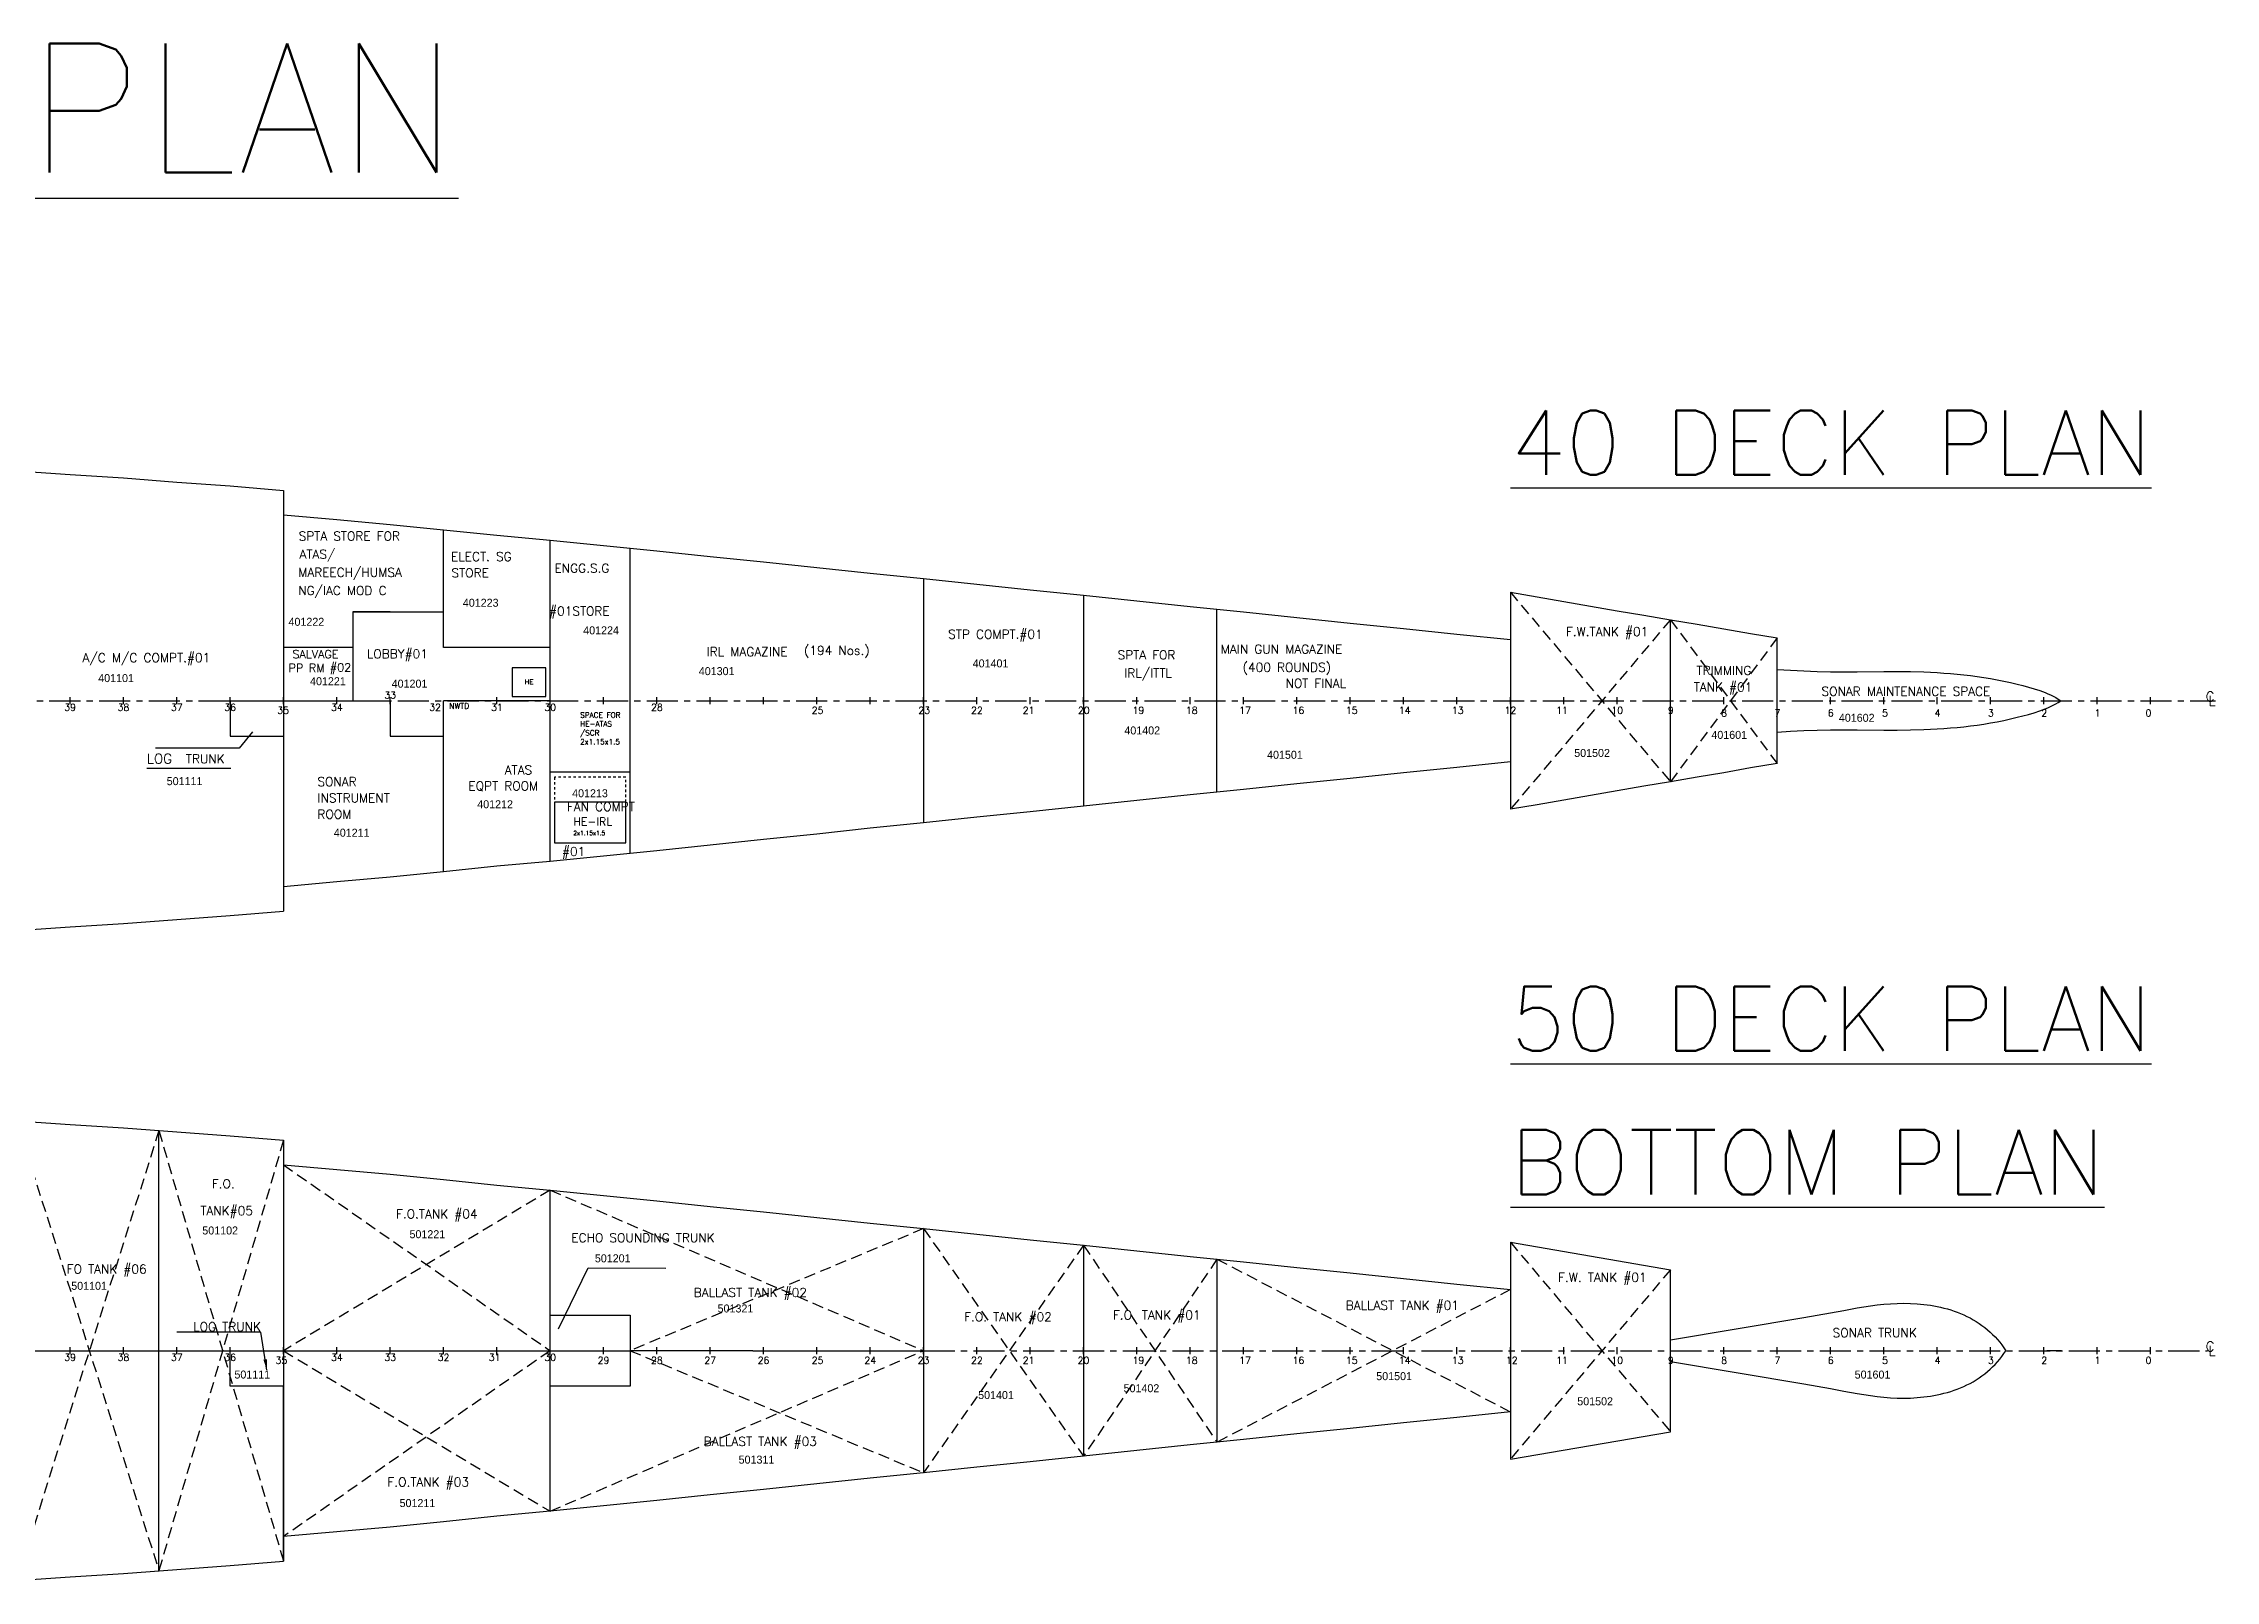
# Model space of a CAD drawing. Header units: millimetres. Extents: x 16781 to 173636, y 7910 to 52409.
# Drawn here: x 112558 to 173636, y 9167 to 52409 of the extents above; entities that cross this region are included whole.
import ezdxf
from ezdxf.enums import TextEntityAlignment as Align

# ---------------------------------------------------------------- set-up
doc = ezdxf.new("R2010")
doc.units = ezdxf.units.MM
doc.header["$LTSCALE"] = 700
doc.header["$MEASUREMENT"] = 0
for name, pattern in [('CENTER', [2, 1.25, -0.25, 0.25, -0.25]), ('DASHED', [0.75, 0.5, -0.25]), ('DOT', [0.2, 0.1, -0.1])]:
    doc.linetypes.add(name, pattern=pattern)
for name, color, linetype in [('01', 7, 'Continuous'), ('1', 2, 'Continuous'), ('3 DECK', 7, 'Continuous'), ('4 DECK', 7, 'Continuous'), ('COMPT.NOS', 4, 'Continuous'), ('COMPTNAME', 7, 'Continuous'), ('HOLD', 7, 'Continuous'), ('WATERLINES', 5, 'Continuous')]:
    doc.layers.add(name, color=color, linetype=linetype)
doc.styles.add('ROMANS', font='romans.shx', dxfattribs={"height": 150})
doc.styles.add('style1', font='romans.shx', dxfattribs={"height": 250})
doc.dimstyles.new('ISO-25', dxfattribs={"dimtxt": 2.5, "dimasz": 2.5, "dimexe": 1.25, "dimexo": 0.625, "dimtad": 1, "dimdsep": 46, "dimtxsty": 'Standard', "dimcen": 2.5, "dimadec": 0, "dimazin": 0, "dimtfac": 1, "dimtmove": 2, "dimatfit": 3, "dimfxl": 1, "dimtolj": 1, "dimtzin": 0, "dimarcsym": 0})

msp = doc.modelspace()

# ---------------------------------------------------------------- linework, layer by layer
at = {"color": 18, "true_color": 0x000000}
for p, q in [((119305, 39836), (119305, 27999)), ((123805, 35418), (123805, 38730)), ((126805, 29399), (126805, 38436)), ((137306, 37352), (137306, 30483)), ((141806, 36885), (141806, 30950)), ((153807, 36969), (153807, 30866)), ((121255, 36418), (123805, 36418)), ((145556, 31342), (145556, 36493)), ((158307, 31638), (158307, 36197)), ((161307, 32148), (161307, 35687)), ((121255, 35418), (119305, 35418)), ((121255, 35418), (121255, 33918)), ((126805, 35418), (123805, 35418)), ((113305, 33818), (113305, 34018)), ((114805, 33818), (114805, 34018)), ((116305, 33818), (116305, 34018)), ((117805, 33818), (117805, 34018)), ((117805, 33918), (119305, 33918)), ((117805, 33918), (117805, 32918)), ((119305, 33818), (119305, 34018)), ((119305, 33918), (122305, 33918)), ((120805, 33818), (120805, 34018)), ((122305, 33818), (122305, 34018)), ((122305, 33918), (122305, 32918)), ((123805, 29105), (123805, 33918)), ((126805, 33918), (123805, 33918)), ((125305, 33818), (125305, 34018)), ((126805, 33818), (126805, 34018)), ((137306, 33818), (137306, 34018)), ((138806, 33818), (138806, 34018)), ((140306, 33818), (140306, 34018)), ((141806, 33818), (141806, 34018)), ((143306, 33818), (143306, 34018)), ((144806, 33818), (144806, 34018)), ((146306, 33818), (146306, 34018)), ((117805, 32918), (119305, 32918)), ((122305, 32918), (123805, 32918)), ((119305, 21552), (119305, 9716)), ((126805, 11116), (126805, 20152)), ((137306, 19068), (137306, 12200)), ((141806, 18601), (141806, 12667)), ((153807, 18685), (153807, 12583)), ((145556, 18209), (145556, 13059)), ((158307, 13355), (158307, 17913)), ((126805, 16634), (129055, 16634)), ((129055, 16634), (129055, 14634)), ((93804, 15634), (115805, 15634)), ((115805, 15634), (119305, 15634)), ((117805, 14634), (117805, 15634)), ((119305, 15634), (126805, 15634)), ((126805, 15634), (129055, 15634)), ((132506, 15634), (129055, 15634)), ((132506, 15634), (137306, 15634)), ((169304, 15634), (168890, 15634)), ((119305, 14634), (117805, 14634)), ((119305, 9716), (119305, 14634)), ((129055, 14634), (126805, 14634))]:
    msp.add_line(p, q, dxfattribs=at)
at = {"color": 18, "linetype": 'Continuous', "true_color": 0x000000}
for p, q in [((129055, 29625), (129055, 38210)), ((128305, 33818), (128305, 34018)), ((129805, 33818), (129805, 34018)), ((131305, 33818), (131305, 34018)), ((132806, 33818), (132806, 34018)), ((134306, 33818), (134306, 34018)), ((135806, 33818), (135806, 34018)), ((147806, 33818), (147806, 34018)), ((149306, 33818), (149306, 34018)), ((150806, 33818), (150806, 34018)), ((152306, 33818), (152306, 34018)), ((153807, 33818), (153807, 34018)), ((155307, 33818), (155307, 34018)), ((156807, 33818), (156807, 34018)), ((158307, 33818), (158307, 34018)), ((159807, 33818), (159807, 34018)), ((161307, 33818), (161307, 34018)), ((162807, 33818), (162807, 34018)), ((164307, 33818), (164307, 34018)), ((165807, 33818), (165807, 34018)), ((167307, 33818), (167307, 34018)), ((168807, 33818), (168807, 34018)), ((170307, 33818), (170307, 34018)), ((171807, 33818), (171807, 34018)), ((115805, 9444), (115805, 21824)), ((113305, 15534), (113305, 15734)), ((114805, 15534), (114805, 15734)), ((116305, 15534), (116305, 15734)), ((117805, 15534), (117805, 15734)), ((119305, 15534), (119305, 15734)), ((120805, 15534), (120805, 15734)), ((122305, 15534), (122305, 15734)), ((123805, 15534), (123805, 15734)), ((125305, 15534), (125305, 15734)), ((126805, 15534), (126805, 15734)), ((128305, 15534), (128305, 15734)), ((129805, 15534), (129805, 15734)), ((131305, 15534), (131305, 15734)), ((132806, 15534), (132806, 15734)), ((134306, 15534), (134306, 15734)), ((135806, 15534), (135806, 15734)), ((137306, 15534), (137306, 15734)), ((138806, 15534), (138806, 15734)), ((140306, 15534), (140306, 15734)), ((141806, 15534), (141806, 15734)), ((143306, 15534), (143306, 15734)), ((144806, 15534), (144806, 15734)), ((146306, 15534), (146306, 15734)), ((147806, 15534), (147806, 15734)), ((149306, 15534), (149306, 15734)), ((150806, 15534), (150806, 15734)), ((152306, 15534), (152306, 15734)), ((153807, 15534), (153807, 15734)), ((155307, 15534), (155307, 15734)), ((156807, 15534), (156807, 15734)), ((158307, 15534), (158307, 15734)), ((158307, 15534), (158307, 15734)), ((158307, 15534), (158307, 15734)), ((158307, 15534), (158307, 15734)), ((159807, 15534), (159807, 15734)), ((159807, 15534), (159807, 15734)), ((161307, 15534), (161307, 15734)), ((161307, 15534), (161307, 15734)), ((162807, 15534), (162807, 15734)), ((164307, 15534), (164307, 15734)), ((165807, 15534), (165807, 15734)), ((165807, 15534), (165807, 15734)), ((167307, 15534), (167307, 15734)), ((168807, 15534), (168807, 15734)), ((170307, 15534), (170307, 15734)), ((171807, 15534), (171807, 15734))]:
    msp.add_line(p, q, dxfattribs=at)
at = {"color": 18, "linetype": 'DASHED', "lineweight": -2, "ltscale": 0.9, "true_color": 0x000000, "transparency": 33554534}
for p, q in [((153807, 36969), (158307, 31638)), ((158307, 36197), (153807, 30866)), ((158307, 36197), (161307, 32148)), ((161307, 35687), (158307, 31638)), ((111805, 22101), (115805, 9444)), ((115805, 21824), (111805, 9167)), ((115805, 21824), (119305, 9716)), ((119305, 21552), (115805, 9444)), ((119305, 20864), (126805, 15634)), ((126805, 20152), (119305, 15634)), ((126805, 20152), (137306, 15634)), ((137306, 19068), (129055, 15634)), ((137306, 19068), (141806, 12667)), ((141806, 18601), (137306, 12200)), ((141806, 18601), (145556, 13059)), ((153807, 18685), (158307, 13355)), ((145556, 18209), (141806, 12667)), ((145556, 18209), (153807, 13914)), ((158307, 17913), (153807, 12583)), ((153807, 17354), (145556, 13059)), ((119305, 15634), (126805, 11116)), ((126805, 15634), (119305, 10404)), ((126805, 11116), (137306, 15634)), ((129055, 15634), (137306, 12200))]:
    msp.add_line(p, q, dxfattribs=at)
at = {"color": 18, "linetype": 'CENTER', "true_color": 0x000000}
for p, q in [((17521, 33918), (173636, 33918)), ((137306, 15634), (173408, 15634))]:
    msp.add_line(p, q, dxfattribs=at)
at = {"layer": '01', "color": 18, "linetype": 'ByBlock', "true_color": 0x000000}
for p, q in [((126805, 31917), (129055, 31917)), ((153807, 18685), (158307, 17913)), ((153807, 12583), (158307, 13355))]:
    msp.add_line(p, q, dxfattribs=at)
msp.add_lwpolyline([(122305, 36418), (121255, 36418), (121255, 35418)], dxfattribs=at)
for points in [[(125734, 34039), (126684, 34039), (126684, 34839), (125734, 34839)], [(128930, 31067), (126930, 31067), (126930, 29917), (128930, 29917)]]:
    msp.add_lwpolyline(points, close=True, dxfattribs=at)
at = {"layer": '01', "color": 18, "linetype": 'DOT', "true_color": 0x000000}
msp.add_lwpolyline([(128930, 31067), (128930, 31767), (126930, 31767), (126930, 31067)], dxfattribs=at)
at = {"layer": '1', "color": 18, "linetype": 'Continuous', "true_color": 0x000000}
for points in [[(158307, 15938), (162057, 16563), (162432, 16630), (162807, 16698), (163182, 16769), (163557, 16837), (163744, 16868), (163931, 16896), (164119, 16921), (164307, 16941), (164494, 16956), (164682, 16966), (164869, 16970), (165057, 16966), (165246, 16955), (165434, 16936), (165621, 16910), (165807, 16876), (165903, 16855), (165999, 16832), (166094, 16807), (166189, 16779), (166282, 16749), (166375, 16716), (166467, 16680), (166557, 16641), (166646, 16599), (166734, 16554), (166820, 16506), (166904, 16455), (166986, 16401), (167067, 16344), (167146, 16284), (167222, 16222), (167296, 16157), (167368, 16089), (167438, 16019), (167504, 15947), (167568, 15872), (167629, 15795), (167687, 15716), (167742, 15634)], [(158307, 15330), (162057, 14705), (162432, 14638), (162807, 14570), (163182, 14499), (163557, 14431), (163744, 14400), (163931, 14372), (164119, 14347), (164307, 14327), (164494, 14312), (164682, 14302), (164869, 14298), (165057, 14302), (165246, 14313), (165434, 14332), (165621, 14358), (165807, 14392), (165903, 14413), (165999, 14436), (166094, 14461), (166189, 14489), (166282, 14519), (166375, 14552), (166467, 14588), (166557, 14627), (166646, 14669), (166734, 14714), (166820, 14762), (166904, 14813), (166986, 14867), (167067, 14924), (167146, 14984), (167222, 15046), (167296, 15111), (167368, 15179), (167438, 15249), (167504, 15321), (167568, 15396), (167629, 15473), (167687, 15552), (167742, 15634)]]:
    msp.add_lwpolyline(points, dxfattribs=at)
at = {"layer": '3 DECK', "color": 18, "true_color": 0x000000}
for points in [[(153807, 36969), (154557, 36842), (155307, 36712), (156057, 36582), (156807, 36451), (157557, 36323), (158307, 36197), (159057, 36071), (159807, 35941), (160557, 35809), (161307, 35687)], [(161307, 32148), (160557, 32026), (159807, 31894), (159057, 31764), (158307, 31638), (157557, 31512), (156807, 31384), (156057, 31253), (155307, 31123), (154557, 30993), (153807, 30866)]]:
    msp.add_lwpolyline(points, dxfattribs=at)
at = {"layer": '4 DECK', "color": 18, "true_color": 0x000000}
for points in [[(111805, 40385), (113305, 40282), (114805, 40184), (116305, 40070), (117805, 39961), (119305, 39836)], [(119305, 39148), (120805, 39015), (122305, 38880), (123805, 38730), (125305, 38575), (126805, 38436), (128305, 38285), (129805, 38135), (131305, 37977), (132806, 37823), (134306, 37668), (135806, 37504), (137306, 37352), (138806, 37197), (140306, 37041), (141806, 36885), (143306, 36726), (144806, 36567), (145556, 36493), (146306, 36415), (147806, 36258), (149306, 36104), (150806, 35948), (152306, 35793), (153807, 35638)], [(153807, 32197), (152306, 32042), (150806, 31887), (149306, 31731), (147806, 31577), (146306, 31420), (145556, 31342), (144806, 31268), (143306, 31109), (141806, 30950), (140306, 30794), (138806, 30638), (137306, 30483), (135806, 30331), (134306, 30167), (132806, 30012), (131305, 29858), (129805, 29700), (128305, 29550), (126805, 29399), (125305, 29260), (123805, 29105), (122305, 28955), (120805, 28820), (119305, 28687)], [(111805, 27450), (113305, 27553), (114805, 27651), (116305, 27765), (117805, 27874), (119305, 27999)]]:
    msp.add_lwpolyline(points, dxfattribs=at)
at = {"layer": 'COMPTNAME', "color": 18, "true_color": 0x000000}
for p, q in [((115463, 32024), (117826, 32024)), ((118672, 16158), (116309, 16158))]:
    msp.add_line(p, q, dxfattribs=at)
at = {"layer": 'HOLD', "color": 18, "true_color": 0x000000}
for points in [[(111805, 22101), (113305, 21998), (114805, 21900), (116305, 21786), (117805, 21677), (119305, 21552)], [(119305, 20864), (120805, 20731), (122305, 20596), (123805, 20446), (125305, 20291), (126805, 20152), (128305, 20001), (129805, 19851), (131305, 19693), (132806, 19539), (134306, 19384), (135806, 19220), (137306, 19068), (138806, 18913), (140306, 18757), (141806, 18601), (143306, 18442), (144806, 18283), (145556, 18209), (146306, 18131), (147806, 17974), (149306, 17820), (150806, 17664), (152306, 17509), (153807, 17354)], [(153807, 13914), (152306, 13759), (150806, 13604), (149306, 13448), (147806, 13294), (146306, 13137), (145556, 13059), (144806, 12985), (143306, 12826), (141806, 12667), (140306, 12511), (138806, 12355), (137306, 12200), (135806, 12048), (134306, 11884), (132806, 11729), (131305, 11575), (129805, 11417), (128305, 11267), (126805, 11116), (125305, 10977), (123805, 10822), (122305, 10672), (120805, 10537), (119305, 10404)], [(111805, 9167), (113305, 9270), (114805, 9368), (116305, 9482), (117805, 9591), (119305, 9716)]]:
    msp.add_lwpolyline(points, dxfattribs=at)
at = {"layer": 'WATERLINES', "color": 18, "true_color": 0x000000}
for points in [[(161307, 34801, 1850), (161682, 34776, 1850), (162057, 34757, 1850), (162432, 34743, 1850), (162807, 34735, 1850), (163182, 34733, 1850), (163557, 34735, 1850), (164307, 34742, 1850), (164682, 34742, 1850), (165057, 34737, 1850), (165432, 34727, 1850), (165620, 34719, 1850), (165807, 34709, 1850), (165995, 34697, 1850), (166182, 34683, 1850), (166370, 34666, 1850), (166557, 34647, 1850), (166745, 34625, 1850), (166933, 34601, 1850), (167121, 34574, 1850), (167307, 34543, 1850), (167495, 34508, 1850), (167683, 34469, 1850), (167870, 34427, 1850), (168057, 34383, 1850), (168218, 34344, 1850), (168377, 34302, 1850), (168536, 34256, 1850), (168692, 34205, 1850), (168769, 34177, 1850), (168846, 34147, 1850), (168921, 34115, 1850), (168996, 34081, 1850), (169070, 34044, 1850), (169142, 34005, 1850), (169213, 33963, 1850), (169283, 33918, 1850)], [(161307, 33035, 1850), (161682, 33059, 1850), (162057, 33078, 1850), (162432, 33092, 1850), (162807, 33100, 1850), (163182, 33102, 1850), (163557, 33100, 1850), (164307, 33093, 1850), (164682, 33093, 1850), (165057, 33098, 1850), (165432, 33109, 1850), (165620, 33116, 1850), (165807, 33126, 1850), (165995, 33138, 1850), (166182, 33153, 1850), (166370, 33169, 1850), (166557, 33188, 1850), (166745, 33210, 1850), (166933, 33234, 1850), (167121, 33261, 1850), (167307, 33292, 1850), (167495, 33327, 1850), (167683, 33366, 1850), (167870, 33408, 1850), (168057, 33452, 1850), (168218, 33491, 1850), (168377, 33533, 1850), (168536, 33579, 1850), (168692, 33630, 1850), (168769, 33658, 1850), (168846, 33688, 1850), (168921, 33720, 1850), (168996, 33754, 1850), (169070, 33791, 1850), (169142, 33830, 1850), (169213, 33872, 1850), (169283, 33918, 1850)]]:
    msp.add_polyline3d(points, dxfattribs=at)

# ---------------------------------------------------------------- texts
at = {"color": 18, "true_color": 0x000000, "style": 'ROMANS'}
for s, p in [('39', (113308, 33730)), ('38', (114808, 33730)), ('37', (116308, 33730)), ('36', (117808, 33730)), ('34', (120808, 33730)), ('33', (122308, 34075)), ('32', (123571, 33730)), ('31', (125308, 33730)), ('30', (126808, 33730)), ('28', (129808, 33730)), ('39', (113308, 15447)), ('38', (114808, 15447)), ('37', (116308, 15447)), ('36', (117808, 15447)), ('34', (120808, 15447)), ('33', (122308, 15447)), ('32', (123808, 15447)), ('31', (125245, 15447)), ('30', (126808, 15447))]:
    msp.add_text(s, height=192.5, dxfattribs=at).set_placement(p, align=Align.MIDDLE)
for s, height, p in [('35', 192.5, (119297, 33552)), ('25', 192.5, (134326, 33552)), ('23', 192.5, (137326, 33552)), ('22', 192.5, (138806, 33552)), ('21', 192.5, (140261, 33552)), ('20', 192.5, (141810, 33552)), ('19', 192.5, (143347, 33552)), ('18', 192.5, (144847, 33552)), ('17', 192.5, (146347, 33552)), ('16', 192.5, (147847, 33552)), ('15', 192.5, (149347, 33552)), ('14', 192.5, (150836, 33552)), ('13', 192.5, (152326, 33552)), ('12', 192.5, (153808, 33552)), ('11', 192.5, (155260, 33552)), ('10', 192.5, (156811, 33552)), ('9', 193, (158317, 33552)), ('8', 193, (159817, 33476)), ('7', 193, (161317, 33476)), ('6', 193, (162817, 33476)), ('5', 193, (164342, 33476)), ('4', 193, (165817, 33476)), ('3', 193, (167317, 33476)), ('2', 193, (168818, 33476)), ('1', 193, (170318, 33476)), ('0', 193, (171750, 33476)), ('C', 275, (173482, 33899)), ('L', 275, (173539, 33777)), ('C', 275, (173482, 15615)), ('35', 192.5, (119248, 15268)), ('29', 192.5, (128306, 15268)), ('28', 192.5, (129806, 15268)), ('27', 192.5, (131306, 15268)), ('26', 192.5, (132806, 15268)), ('25', 192.5, (134326, 15268)), ('24', 192.5, (135806, 15268)), ('23', 192.5, (137306, 15268)), ('22', 192.5, (138806, 15268)), ('21', 192.5, (140261, 15268)), ('20', 192.5, (141802, 15268)), ('19', 192.5, (143347, 15268)), ('18', 192.5, (144847, 15268)), ('17', 192.5, (146347, 15268)), ('16', 192.5, (147847, 15268)), ('15', 192.5, (149347, 15268)), ('14', 192.5, (150836, 15268)), ('13', 192.5, (152326, 15268)), ('12', 192.5, (153847, 15268)), ('11', 192.5, (155260, 15268)), ('10', 192.5, (156811, 15268)), ('9', 193, (158317, 15268)), ('8', 193, (159817, 15268)), ('7', 193, (161317, 15268)), ('6', 193, (162817, 15268)), ('5', 193, (164342, 15268)), ('4', 193, (165817, 15268)), ('3', 193, (167317, 15268)), ('2', 193, (168818, 15268)), ('1', 193, (170318, 15268)), ('0', 193, (171750, 15268)), ('L', 275, (173539, 15493))]:
    msp.add_text(s, height=height, dxfattribs=at).set_placement(p, align=Align.CENTER)
msp.add_text('NWTD', height=158, dxfattribs=at).set_placement((123968, 33692, 0))
at = {"color": 18, "linetype": 'Continuous', "true_color": 0x000000, "attachment_point": 1, "style": 'ROMANS'}
for s, insert, char_height, width in [('{\\L40 DECK & 50 DECK PLAN}', (57703, 52409), 3626.77, 86555.61), ('{\\L40 DECK PLAN}', (153807, 42085), 1813.38, 29951.92), ('{\\L50 DECK PLAN}', (153807, 25880), 1813.38, 29951.92), ('{\\LBOTTOM PLAN}', (153807, 21844), 1813.38, 29951.92)]:
    msp.add_mtext(s, dxfattribs=dict(at, insert=insert, char_height=char_height, width=width))
at = {"color": 18, "true_color": 0x000000, "insert": (126092, 34520), "char_height": 140, "width": 650.03, "attachment_point": 1, "style": 'ROMANS'}
msp.add_mtext('HE', dxfattribs=at)
at = {"color": 18, "true_color": 0x000000, "insert": (127459, 30630), "char_height": 120.01, "width": 1292.63, "attachment_point": 1}
msp.add_mtext('{\\Fromans.shx|c0;\\H1.875x;HE-IRL\\P\\H0.5333x;2x1.15x1.5}', dxfattribs=at)
at = {"layer": 'COMPT.NOS', "color": 18, "linetype": 'ByBlock', "true_color": 0x000000, "char_height": 225, "width": 1831.54, "attachment_point": 1}
for s, insert in [('401223', (124351, 36787)), ('401222', (119449, 36251)), ('401224', (127736, 36011)), ('401301', (130986, 34863)), ('401401', (138688, 35081)), ('401101', (114098, 34668)), ('401221', (120055, 34579)), ('401201', (122350, 34511)), ('401402', (142953, 33195)), ('401601', (159459, 33070)), ('401602', (163044, 33551)), ('401501', (146966, 32510)), ('501502', (155602, 32561)), ('501111', (116024, 31768)), ('401213', (127424, 31428)), ('401212', (124756, 31118)), ('401211', (120723, 30318)), ('501102', (117025, 19128)), ('501221', (122851, 19023)), ('501201', (128063, 18345)), ('501101', (113339, 17571)), ('501321', (131515, 16934)), ('501111', (117928, 15076)), ('501402', (142931, 14690)), ('501501', (150036, 15030)), ('501601', (163488, 15074)), ('501401', (138841, 14498)), ('501502', (155688, 14323)), ('501311', (132106, 12682)), ('501211', (122572, 11460))]:
    msp.add_mtext(s, dxfattribs=dict(at, insert=insert))
at = {"layer": 'COMPTNAME', "color": 18, "linetype": 'ByBlock', "true_color": 0x000000, "style": 'style1'}
for s, height, p in [('SPTA STORE FOR ', 250.01, (119733, 38426)), ('ATAS/', 250, (119759, 37915)), ('ELECT. SG ', 250, (124018, 37848)), ('MAREECH/HUMSA ', 250.01, (119720, 37404)), ('STORE', 250, (124031, 37390)), ('ENGG.S.G ', 250, (126928, 37521)), ('NG/IAC MOD C', 250.01, (119720, 36893)), ('#01STORE', 250, (126777, 36316)), ('(194 Nos.)', 250, (133946, 35208)), ('MAIN GUN MAGAZINE', 250.01, (145663, 35244)), ('IRL MAGAZINE', 250.01, (131208, 35172)), ('SPTA FOR ', 250, (142761, 35083)), ('IRL/ITTL', 250, (142951, 34572)), ('(400 ROUNDS)', 250.01, (146279, 34733)), ('NOT FINAL', 250, (147483, 34285))]:
    msp.add_text(s, height=height, dxfattribs=at).set_placement(p)
at = {"layer": 'COMPTNAME', "color": 18, "true_color": 0x000000}
for s, height, style, p in [('F.W.TANK #01', 250.01, 'style1', (157683, 35737)), ('A/C M/C COMPT.#01', 250.01, 'style1', (117246, 35004)), ('PP RM', 230, 'style1', (120466, 34726)), ('SALVAGE', 230, 'style1', (120852, 35111)), ('LOBBY#01', 250, 'style1', (123365, 35112)), ('SONAR MAINTENANCE SPACE', 250.01, 'style1', (167302, 34057)), ('LOG', 275, 'ROMANS', (116173, 32152)), ('TRUNK', 250, 'style1', (117655, 32158)), ('ATAS ', 250, 'style1', (126471, 31846)), ('EQPT ROOM', 250, 'style1', (126469, 31397)), ('FAN COMPT', 250, 'style1', (129184, 30816)), (' #01', 250, 'style1', (127793, 29553)), ('F.O.', 250, 'style1', (117936, 20203)), ('TANK#05', 250, 'style1', (118448, 19446)), ('F.O.TANK #04', 250.01, 'style1', (124765, 19355)), ('ECHO SOUNDING TRUNK', 250.01, 'style1', (131430, 18685)), ('FO TANK #06', 250.01, 'style1', (115461, 17806)), ('F.W. TANK #01', 250.01, 'style1', (157635, 17573)), ('BALLAST TANK #02', 250.01, 'style1', (134026, 17147)), ('F.O. TANK #02', 250.01, 'style1', (140912, 16461)), ('F.O. TANK #01', 250.01, 'style1', (145094, 16513)), ('BALLAST TANK #01', 250.01, 'style1', (152359, 16785)), ('LOG TRUNK', 250, 'style1', (118675, 16184)), ('SONAR TRUNK', 250.01, 'style1', (165236, 16014)), ('BALLAST TANK #03', 250.01, 'style1', (134305, 12956)), ('F.O.TANK #03', 250.01, 'style1', (124524, 11815))]:
    msp.add_text(s, height=height, dxfattribs=dict(at, style=style)).set_placement(p, align=Align.RIGHT)
at = {"layer": 'COMPTNAME', "color": 18, "linetype": 'Continuous', "true_color": 0x000000, "style": 'style1'}
for s, p in [('TRIMMING', (160584, 34644)), ('TANK #01', (160612, 34177))]:
    msp.add_text(s, height=250, dxfattribs=at).set_placement(p, align=Align.RIGHT)
at = {"layer": 'COMPTNAME', "color": 18, "true_color": 0x000000, "style": 'style1'}
for s, p in [('SONAR', (120262, 31516)), ('INSTRUMENT', (120262, 31058)), ('ROOM', (120262, 30600))]:
    msp.add_text(s, height=250, dxfattribs=at).set_placement(p)
at = {"layer": 'COMPTNAME', "color": 18, "true_color": 0x000000}
for s, insert, char_height, width, attachment_point, style in [('STP COMPT.#01', (139327, 35747), 250.01, 3823.52, 5, 'ROMANS'), ('#02', (120610, 34970), 230, 531.31, 1, 'style1')]:
    msp.add_mtext(s, dxfattribs=dict(at, insert=insert, char_height=char_height, width=width, attachment_point=attachment_point, style=style))
at = {"layer": 'COMPTNAME', "color": 18, "linetype": 'ByBlock', "true_color": 0x000000, "insert": (127651, 33590), "char_height": 150.01, "width": 1357.4, "attachment_point": 1, "style": 'style1'}
msp.add_mtext('SPACE FOR HE-ATAS\\P/SCR\\P2x1.15x1.5', dxfattribs=at)

# ---------------------------------------------------------------- leaders
at = {"color": 18, "true_color": 0x000000}
for points in [[(118434, 33041), (118063, 32588), (115713, 32588)], [(127045, 16252), (127877, 17962), (130060, 17960)]]:
    msp.add_leader(points, dimstyle='ISO-25', override={"dimgap": 0.09, "dimtad": 0, "dimarcsym": 1}, dxfattribs=at)
at = {"layer": 'COMPTNAME', "color": 18, "true_color": 0x000000}
msp.add_leader([(118839, 15089), (118672, 16158)], dimstyle='ISO-25', override={"dimasz": 300, "dimgap": 0.625, "dimtad": 0}, dxfattribs=at)

doc.saveas('drawing.dxf')
